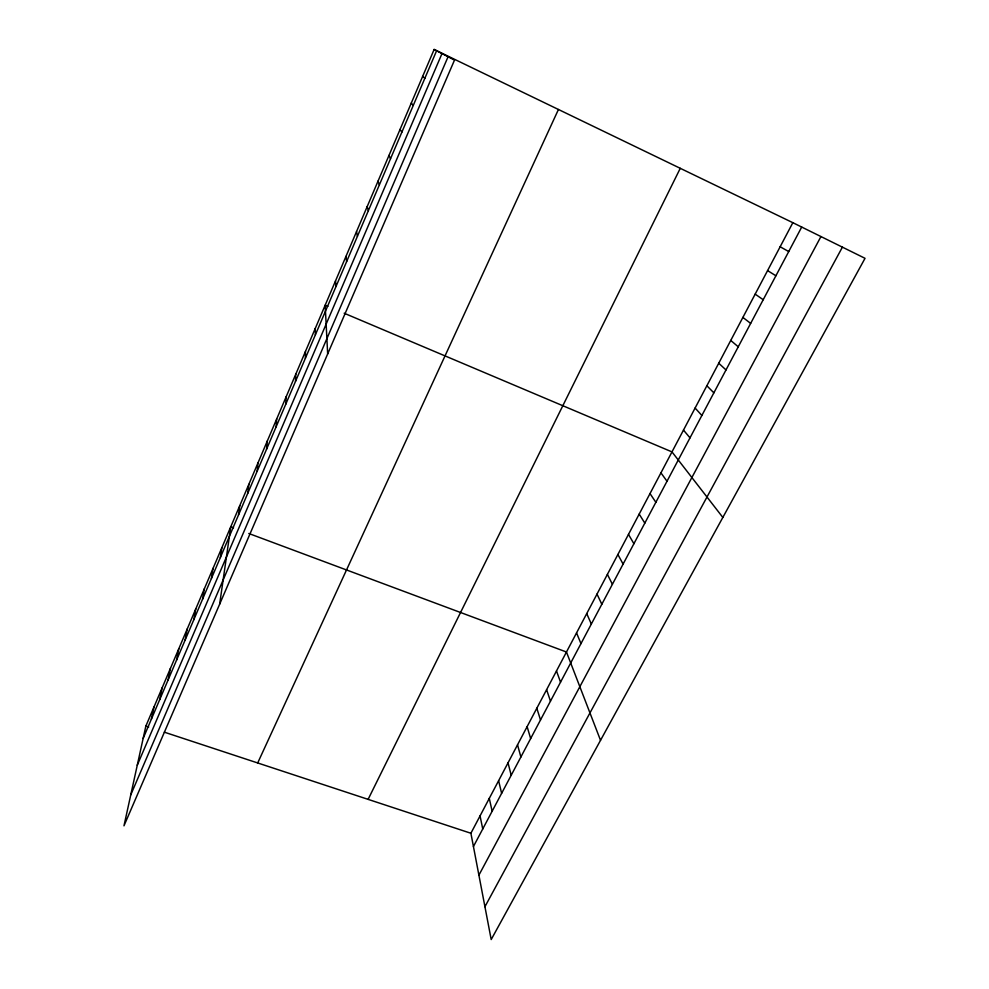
<?xml version="1.0" encoding="UTF-8"?>
<svg xmlns="http://www.w3.org/2000/svg" width="989" height="989" viewBox="0 0 989 989"><rect width="100%" height="100%" fill="white"/><g stroke="black" fill="none" stroke-linecap="round" stroke-linejoin="round"><path stroke-width="1.48" d="M305.391 358.216L305.453 351.466M295.526 381.358L295.76 374.225M285.759 404.229L286.167 396.725M276.104 426.852L276.685 418.99M266.56 449.229L267.302 441.007M257.115 471.357L258.018 462.803M247.782 493.239L248.845 484.35M238.534 514.886L239.758 505.676M219.657 604.143L230.771 526.766L233.54 527.805M220.362 557.499L221.87 547.646M211.411 578.466L213.068 568.304M202.56 599.198L204.364 588.739M193.807 619.72L195.748 608.977M185.141 640.031L187.218 628.992M176.561 660.133L178.774 648.809M168.081 680.012L170.417 668.428M159.674 699.693L162.147 687.837M151.366 719.176L153.963 707.061M145.853 726.087L123.971 825.827L454.495 60.131L434.134 49.45L145.853 726.087L148.696 727.014M143.133 738.462L436.606 50.748M137.261 765.214L441.996 53.579M130.771 794.835L448.066 56.756M257.696 762.952L558.439 109.482M368.118 799.359L680.259 168.315M470.9 833.257L792.844 222.686L865.029 258.314L491.199 939.55L470.9 833.257L164.335 732.181M473.434 846.535L801.708 227.062M478.899 875.166L820.944 236.556M484.931 906.715L842.405 247.151M248.795 533.491L566.462 652.011L600.521 740.316M327.878 306.343L325.171 305.193L327.668 353.938M344.172 313.229L671.988 451.899L722.835 517.432M434.134 49.45L792.844 222.686M780.148 246.768L788.728 251.552M767.588 270.59L775.883 275.77M755.176 294.129L763.199 299.716M742.9 317.42L750.651 323.391M422.637 76.425L424.874 78.242M730.747 340.451L738.251 346.793M718.743 363.235L725.988 369.935M706.863 385.759L713.86 392.831M695.106 408.049L701.869 415.467M411.288 103.066L413.278 105.39M683.486 430.091L690.001 437.855M660.936 472.841L667.006 481.26M650.008 493.573L655.855 502.301M400.075 129.398L401.843 132.217M639.191 514.095L644.816 523.119M628.485 534.394L633.9 543.715M617.89 554.495L623.095 564.113M607.394 574.399L612.401 584.289M597.01 594.092L601.819 604.267M388.986 155.409L390.531 158.71M586.724 613.588L591.335 624.047M576.55 632.898L580.963 643.616M556.486 670.938L560.54 682.175M378.033 181.111L379.356 184.881M546.608 689.679L550.477 701.164M536.817 708.235L540.513 719.967M527.125 726.618L530.648 738.585M517.531 744.816L520.882 757.018M367.216 206.516L368.328 210.744M508.025 762.853L511.202 775.265M498.617 780.704L501.621 793.351M489.283 798.383L492.139 811.252M480.048 815.9L482.743 828.98M356.522 231.611L357.425 236.297M345.952 256.423L346.644 261.553M335.494 280.95L336 286.501M315.256 328.459L315.38 334.826"/></g></svg>
